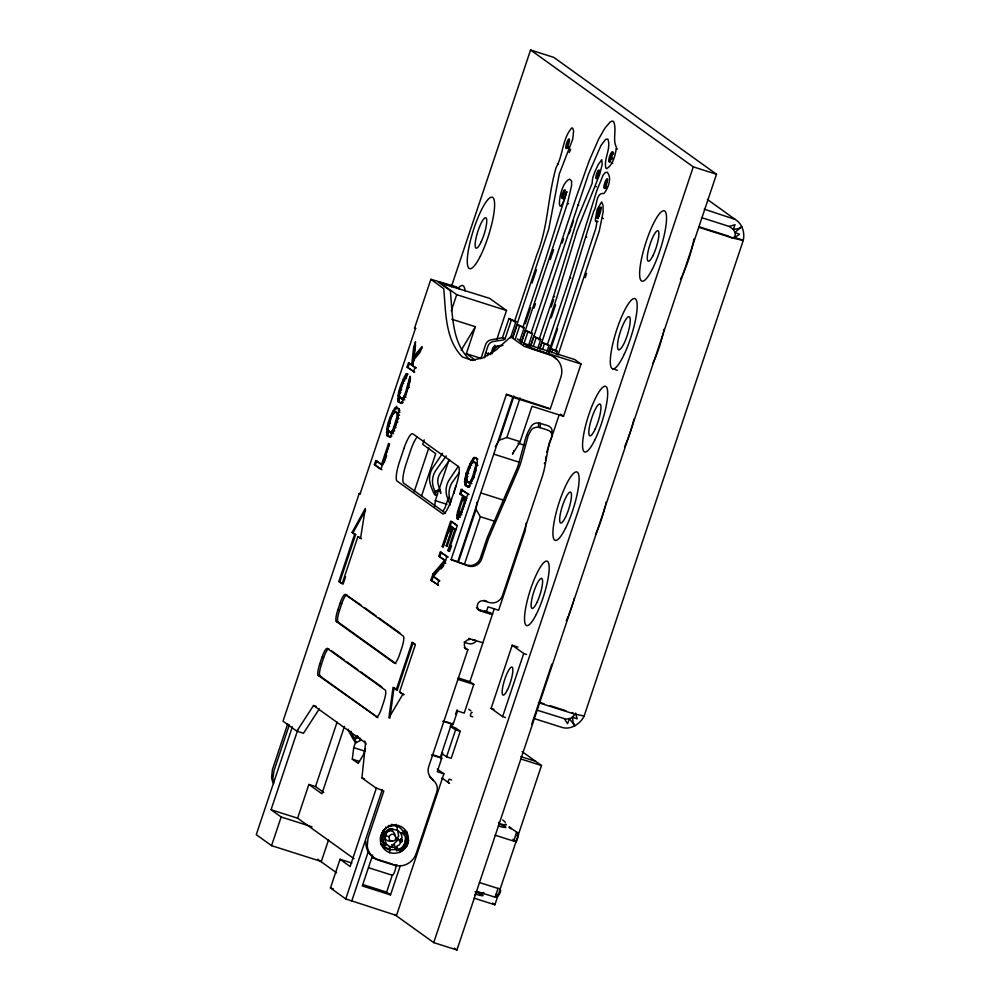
<?xml version="1.0" encoding="UTF-8"?>
<svg xmlns="http://www.w3.org/2000/svg" width="1000" height="1000" viewBox="0 0 1000 1000"><rect width="100%" height="100%" fill="white"/><g stroke="black" fill="none" stroke-linecap="round" stroke-linejoin="round"><path stroke-width="1.5" d="M365.8 841.087L365.95 845.188A17.825 17.363 -54.3 0 0 377.7 859.45L392.638 864.2M381.812 837.6L385.112 846.15L384.513 843.025L385.825 845.362L386.488 844.2L384.562 839.112L385.688 834.163L388.025 831.438L392.762 829.35L390.375 830.025L392.875 828.662L390.262 829.388L390.012 828.487A11.587 11.287 -54.3 0 0 383.775 834.788L382.7 834.375L381.812 837.6L381.763 840.938L382.925 840.688L382.7 834.375L384.387 831.475L382.962 837.688L380.5 837.463A14.262 13.9 -54.3 0 0 399.562 852.138A14.262 13.9 -54.3 0 0 403.05 827.825A14.262 13.9 -54.3 0 0 380.5 837.463M406.863 840.638L406.912 837.312L405.55 837.425L403.363 831.95L403.65 834.85L402.337 832.525L400.812 833.05L402.113 837.325L399.712 841.85L399.538 840.125L400.688 838.938L400.737 842.475L399.363 844.762L394.7 847.55L395 848.25L397.388 847.575L395.3 849.225L397.9 848.487L398.462 849.613A11.587 11.287 -54.3 0 0 404.7 843.325L405.55 837.425L406.863 840.638L404.275 846.775L404.7 843.325L405.962 843.863L405.513 840.413L408.25 840.825M390.438 432.7L393.088 429.387L397.275 415.838L397.013 413.025L394.15 411.838L391.2 417.562L388.088 428.413L388.363 431.213L390.438 432.7L392.212 432.713L393.1 431.613L397.85 418.45L398.013 413.35L394.938 411.538M410.562 377.912L405.375 395.975L403.5 398.988L401.725 398.975L399.637 397.488L399.375 394.675L403.8 380.425L406.85 373.9L407.837 374.212L405.925 374.1C401.6 382.413 396.962 392.225 398.237 401.7L402.238 403.3L400.312 403.188M468.837 482.75L470.513 481.337L472.575 476.712L473.575 477.025L470.625 482.762L468.837 482.75L466.763 481.25L466.925 476.138L469.613 467.612L472.55 461.887L474.338 461.9L476.413 463.387C476.812 471.512 473.062 480.213 468.35 486.75L465.35 485.475C464.288 475.913 468.413 465.387 473.825 457.562L477.825 459.175L474.75 457.362M472.575 476.712L475.688 465.875L475.425 463.075L473.35 461.575M530.75 345.737L588.462 174.2L600.988 145.438L605.625 139.388L607.863 139.075C611.362 148.425 603.688 158.463 605.812 168.012L606.712 168.675C613.337 164.412 615.312 154.913 616.475 147.475C612.238 139.412 617.075 129.825 613.625 121.575L612.15 121.062L610.138 122.037L604.9 128.175L598.8 138.775L589.3 160.487L575.862 198.175L531.075 333.188M385.863 835.775L386 834.275L385.025 837.175L385.863 835.775L389.1 836.688L389.312 839.45A3.562 3.475 -54.3 0 0 395.737 838.8L399.538 840.125M395.737 838.8L395.525 836.038A3.562 3.475 -54.3 0 0 389.1 836.688M456.987 518.675L458.537 519.4L456.8 517.675L457.488 512.062L462.75 495.8L459.85 493.713L461.25 489.5L468.762 494.487L461.25 489.5M457.987 519L459.513 508.775L458.525 508.45M513.85 841.162L516.388 841.712L518.312 835.95L518.425 834.212L516.4 832.4L513.85 841.162L495.2 835.225M402.062 839.5L401.863 841.975L401.812 839.287L401.85 840.562M511.725 396.025L506.413 394.338L451.112 559.612L468.325 566A10.7 10.425 -54.3 0 0 481.662 559.038L488.438 538.8L518.112 469.875A17.938 3.938 -67.3 0 0 521.5 460.312L528.2 435.662L531.025 430.337A7.138 5.587 1.6 0 1 538.337 427.287L538.775 422.962L547.587 425.575A7.125 5.587 1.6 0 1 551.613 432.863M484.85 610.862C503.35 617.7 483.587 612.463 479.562 610.425A5.35 5.213 -54.3 0 1 482.837 600.65L489.162 602.475A10.7 10.425 -54.3 0 0 502.5 595.525L542 477.475A17.825 3.812 -72.4 0 0 544.6 467.663L549.188 443.137L551.5 437.287A7.125 5.587 1.6 0 0 547.463 430L540.062 427.65L540.487 423.325M464.263 647.4A5.35 5.213 -54.3 0 0 465.288 648.288L467.825 649.8L428.625 766.95A10.7 10.425 -54.3 0 0 430.788 777.425L434.588 781.562A10.7 10.425 -54.3 0 1 436.75 792.038L416.175 853.538A17.825 17.363 -54.3 0 1 393.938 865.125L379 860.375A17.825 17.363 -54.3 0 1 367.25 846.125L368.025 838.213L383.825 791L375.588 787.738L361.925 777.925L365.575 742.9L313.512 705.5L296.837 731.175L283.025 721.162L359.212 493.488L360.637 493.638M422.137 347.875L414.925 356.637L413.925 356.325L415.525 341.788L413.65 347.413L411.662 365.15L412.663 365.475L415.588 344.913M389.025 436.925L390.95 437.025L386.95 435.425C385.887 425.875 390 415.35 395.425 407.525L399.425 409.125L396.35 407.325M390.025 437.238L387.938 435.75C386.887 426.188 391 415.662 396.425 407.837L397.35 407.638M401.3 403.512L399.225 402.013C397.95 392.537 402.6 382.738 406.912 374.425M389.95 436.712C395.375 428.888 399.487 418.375 398.425 408.812M412.775 365.95L415.975 367.863L412.775 365.95L413.45 360.337L420.163 352.088L422.038 346.463L413.925 356.325M466.65 498.212L463.587 496.4L466.65 498.212L461.35 513.562L459.95 515.175L458.95 514.862L458.55 511.962L463.75 496.125L459.85 493.713M468.35 486.75L469.35 487.075L466.35 485.788C465.288 476.225 469.4 465.7 474.825 457.887L475.75 457.675M475.288 471.688L477.375 461.863L476.838 458.85M365.475 748.763L363.5 754.65L358.162 763.375L352.3 759.163L353.738 747.638L355.712 741.75M434.625 506.388L435.337 500.637L437.8 493.275M538.775 422.962A7.138 5.587 1.6 0 0 531.45 426.012L529.95 428.45A10.762 2.362 -67.3 0 0 525.325 439.288L518.837 463.2A10.762 2.362 -67.3 0 1 516.812 468.938L487.137 537.875L480.363 558.112A10.7 10.425 -54.3 0 1 467.025 565.062L458.4 562.188L476.087 509.387L476.987 502.188M526.1 523.3L525.15 530.975L498.625 610.237L488.013 606.862L486.312 611.925L478.263 609.5A5.35 5.213 -54.3 0 1 476.475 607.475M546.15 456.213L545.812 458.837A3.562 0.762 -72.4 0 1 545.475 460.475M475.725 640.275L475.538 641.737A7.125 6.95 -54.3 0 1 468.387 643.538L464.05 642.15M389.888 718.138L394.038 687.638L397.3 689.975L413.088 642.763L412.1 642.45L396.3 689.663L397.3 689.975M558.013 355.062L599.25 231.038L603.162 211.812L602.975 205.25L601.65 201.938L597.2 209.3L595.388 219.112A9.35 2 -72.4 0 0 596.912 221.188L598 221.537M401.725 398.975L403.4 397.562L405.45 392.938L410.037 376.188L410.1 380.588L408.4 387.212L404.975 396.95L401.238 402.987M384.725 837.4L385.425 835.275L384.725 837.4L384.938 836.325M538.375 702.638L573.638 713.812L584.125 716.05L743.25 240.463C745 232.913 742.387 223.562 735.125 219.387L707.35 199.438M521.087 343.15L567.425 203.487L571.613 185.425L571.587 181.025L569.675 179.137C557.263 183.912 555.975 228.512 566.85 191.588L566.462 192.8M538.938 339.95L553.475 296.475L577.438 218.637L592.087 183.45L592.7 177.887L594.825 171.9L598.188 164.613L601.788 159.675L602.15 164.55L599.688 174.412L577.013 230.912L556.45 298.612L539.975 347.887M547.6 343.938L569.775 277.663L596.85 190.487L603.188 174.975L605.3 172.525L607.25 172.237C612.25 177.9 608.212 188.25 603.975 193.525C595.625 192.138 597.25 206.363 593.713 211.15C578.862 258.137 565.312 305.538 548.575 351.938M565.913 194.513L545.35 260.125L522.688 327.863M562.175 243.038L563.575 238.787M569.25 233.612L570.712 229.213M359.212 493.488L360 494.162L415.3 328.9L414.513 328.212L430.875 279.312L454.275 286.275A17.825 17.363 -54.3 0 1 458.375 288.212M287.725 723.8L272.425 769.55L271.588 777.4A17.825 17.363 -54.3 0 0 273.575 783.6M388.525 443.537L389.363 444.137L380.9 469.425L374.387 464.75L375.8 460.538L382.475 464.938L389.525 443.85L388.525 443.537L381.475 464.613L382.475 464.938M407.062 367.088L414.575 372.075L407.062 367.088L408.475 362.863L412.663 365.475M381.887 469.75L375.387 465.075L376.788 460.85M408.062 367.4L409.475 363.188M289.337 724.875L274.012 770.688L272.887 778.337A17.825 17.363 -54.3 0 0 273.8 782.15M386.887 435.775L388.363 431.35M395.775 409.212L396.763 406.262M398.237 401.838L399.725 397.413M406.138 378.225L407.625 373.8M338.862 581.475L354.663 534.25L352.062 532.388L365.312 508.438L360.513 538.462L357.912 536.587L342.113 583.812L338.862 581.475L342.025 583.35M339.862 581.788L355.662 534.575L352.062 532.388M292.35 726.8L256.262 834.663L271.55 845.65L321.325 861.488L328.525 839.987M413.575 371.763L414.988 367.537M343.113 584.125L345.575 576.75M384.237 462.713L386.587 455.688M319.738 663.95L322 657.212A10.7 2.288 -72.4 0 1 327.337 648.5L328.988 649.025A10.7 2.288 -72.4 0 0 323.65 657.738L321.4 664.488A10.7 2.288 -72.4 0 0 319.962 676L377.887 717.613L318.3 675.475A10.7 2.288 -72.4 0 1 319.738 663.95L321.4 664.488M345.387 594.525L403.312 636.138A10.7 2.288 -72.4 0 1 401.875 647.65L399.625 654.4A10.7 2.288 -72.4 0 1 394.288 663.112L336.362 621.512A10.7 2.288 -72.4 0 1 337.8 609.987L340.05 603.25A10.7 2.288 -72.4 0 1 345.387 594.525L360.9 605M312.05 826.812L281.15 816.988L271.062 809.737L297.762 729.938M395.938 663.637L338.025 622.038A10.7 2.288 -72.4 0 1 339.45 610.513L341.712 603.775A10.7 2.288 -72.4 0 1 347.05 595.062M451.312 286.875L530.575 50L553.8 57.387L716.5 174.25L456.938 950L433.713 942.613L394.613 914.525M271.55 845.65L281.15 816.988M451.287 310.9L456.712 294.662L440.775 283.212L489.575 298.337L506.488 310.5L496.825 339.412M354.062 858.737L297.6 818.188L308.888 784.45L315.525 786.562L323.812 792.513M424.175 439.888L422.7 444.325L435.712 453.675L421.5 496.15M315.525 786.562L337.113 722.038M414.137 491.838L428.837 447.9M475.2 360.062L466.337 353.7L475.363 326.725L451.763 319.212M344.475 726.35L321.9 793.8L308.888 784.45M480.913 358.688L485.613 344.637A7.125 6.95 -54.3 0 1 491.4 339.762L502.425 337.738L509.038 318.5L515.962 321.613L510.538 337.85M439.275 488.862L449.113 459.462M484.65 357.75A5.35 1.15 -72.4 0 1 485.637 353.025L487.887 346.275A7.125 6.95 -54.3 0 1 493.675 341.388L503.663 339.913L505.112 338.688L511.325 320.138L509.038 318.5M491.062 353.25L492.863 347.863L494.312 346.637L502.875 345.363M491.987 353.862L494.888 345.188M448.537 497.35L445.1 507.65L442.812 511.375M514.388 321.9L537.05 254.163C548.325 226.388 547.762 196.012 556.1 167.587C563.175 155.35 562.312 138.55 571.775 127.938L572.663 128.1L573.612 130.887L572.712 139.262L559.3 173.925L548.75 229.088L512.725 337.15M430.925 580.138L438.425 585.138L430.925 580.138L433.038 573.825L444.6 560.325L438.925 556.25L440.325 552.038L447.837 557.025L440.325 552.038M450.1 525.938L452.312 527.525L446.2 545.788L447.025 546.388L453.3 527.837L450.1 525.938L443.038 547.013L442.212 546.413L450.675 521.125L457.188 525.8L448.713 551.087L449.712 551.413L447.887 550.487L454.938 529.412L453.137 528.125L455.938 529.725L454.938 529.412M460.425 494.613L462.238 489.225M431.925 580.462L434.038 574.138L445.588 560.65L438.925 556.25M439.913 556.575L441.325 552.35M460.838 494.038L462.25 489.812M532.038 283L536.475 269.75M449.212 531.875L451.087 526.25M437.25 769.05L443.888 773.812L396.5 915.475L345.75 898.95L330.45 887.962L340.037 859.287L351.838 863.037M515.288 338.925L519.587 326.075L517.312 324.438L512.587 338.175M463.237 500.725L464.575 496.712M399.55 692L403.8 694.65L399.55 692L415.35 644.788L412.1 642.45M458.95 514.862L461.188 511.238L465.662 497.887M437.438 584.812L438.85 580.6L433.3 576.625L444.725 563.038L446.838 556.712M467.762 494.175L460.8 514.45L457.537 519.075M525.25 323.787L530.662 307.587M519.788 340.838L524.225 327.55L517.312 324.438M450.188 550L451.6 545.788M533.987 308.15L535.475 303.738M523.55 344.862L527.85 332.013L525.575 330.375L521.325 342.738M376.388 788.05L350.125 866.538L340.037 859.287M528.55 345.3L532.5 333.488L525.575 330.375M458.4 562.188L457.75 561.725L513.05 396.45L548.862 408.237M345.75 898.95L382.325 789.6M495.225 446.775L499.225 440.238L514 396.075M533.25 346.512L536.112 337.95L533.837 336.312L530.525 345.925M351.7 901.225L368.512 850.987M464.55 563.95L480.35 516.725L476.087 509.387M499.225 440.238L506.875 437.463L520.075 398M551.163 306.962L553.587 299.713M537.8 348.288L540.763 339.425L533.837 336.312M551.237 317.8L555.6 304.75M372.65 855.05L362.312 885.95L390.525 894.912L400.363 865.5M542.475 349.6L544.375 343.888L542.1 342.25L539.738 349.125M547.05 351.262L549.025 345.363L542.1 342.25M550.15 350.812L557.537 328.713M513.175 452.775L512.5 454.162L520.138 441.688L531.987 406.275L563.513 416.3L581.013 364.025L574.825 359.588L525.05 343.75L530.262 347.488L536.213 349.775L581.013 364.025M551.688 352.675L552.65 349.825L550.363 348.188L548.95 352.312M555.413 351.375L595.862 228.15A22.287 4.775 -72.4 0 0 596.912 221.188M556.3 354.25L557.288 351.3L550.363 348.188M390.525 894.912L386.625 892.113L392.262 875.25A5.35 1.15 -72.4 0 0 394.7 871.55A5.35 1.15 -72.4 0 0 395.838 865.487M400.025 852.05L401 849.137M405.863 834.6L406.838 831.7M406.763 846.375L408.738 840.487M443.888 773.812L437.262 771.712L441.775 758.213L440.363 757.2L451.637 723.475L453.05 724.488L457.575 711L464.212 713.112L473.8 684.438L469.9 681.637L458.188 677.913M440.725 758.688L442.7 752.763M451.625 726.112L452.612 723.15M455.588 714.262L457.075 709.825M469.9 681.637L494.237 608.888M546.638 452.287L559.138 414.938M450.575 726.025A10.7 0.725 18.5 0 1 455.85 728.15L460.25 731.312L451.225 758.3L446.575 756.825L455.6 729.837L450.163 726.312M505.475 717.525L502.612 716.612L491.1 708.35L512.212 645.25L517.938 647.075M502.612 716.612L523.725 653.512L512.212 645.25M433.713 942.613L693.275 166.863L530.575 50M531.737 724.25L551.862 664.087M496.1 894.212L498.038 888.438C503.6 887.987 498.975 897.875 494.875 896.75L496.637 896.575L495.487 895.75L496.1 894.212L498.638 894.762M474.15 898.188L494.9 904.788L541.487 765.525L522.087 751.6M571.2 227.75L573.562 220.712M550.237 259.65L553.638 249.662M585.138 277.738L586.575 273.512L585.5 273.175M487.463 355.775L488.475 352.85M544.362 463.562L544.7 462.8M569.237 152.525L570.638 149.375L569.55 149.037M353.05 532.7L365.575 510.087M402.812 694.338L388.9 717.812L393.05 687.325L396.3 689.663M461.188 350.225L475.363 326.725M319.312 708.888L303.475 733.288L296.837 731.175M442.575 453.263L432.987 467.463A19.688 19.238 -72.5 0 0 430.8 485.737L432.713 490.737A5.35 0.663 68.3 0 0 434.913 494.837L435.662 495.375A5.35 0.663 68.3 0 0 435.325 492.612L433.587 487.738A19.688 19.05 -39 0 1 436.225 469.8L446.25 455.9M458.237 466.425L449.513 479.338A19.688 19.238 -72.5 0 0 447.337 497.612L449.237 502.612A5.35 0.663 68.3 0 0 450.275 504.875M449.588 460.125L440.487 472.762A14.325 13.85 -39 0 0 438.562 485.812L440.3 490.688A5.35 0.663 68.3 0 1 440.637 493.45M459.137 472.825L452.762 481.675A19.688 19.05 -39 0 0 450.112 499.613L451.012 502.062M574.837 714.638L571.087 718.138L566.125 719.2L536.725 710.05M440.962 569.012L443.812 565.612M474.637 895.062L475.387 894.2A20.663 1.4 18.5 0 0 475.062 891.737M518.312 835.95L515.788 835.387M510.763 827.725L508.888 827L517.663 832.675M358.325 737.425L354.825 739.375L354.05 737.862L357.55 735.913M348.175 729.163A14.287 13.963 -67.9 0 0 349.475 732.487L352.238 737.513A7.138 0.688 60.5 0 0 355.85 742.788L360.838 740.288M399.1 852.675L402.912 850.387A15.987 15.575 -54.3 0 0 408.225 842.25M434.925 491.425L439.9 489.5M435.325 492.612L440.3 490.688M395.938 411.85L394.15 411.838M474.338 461.9L472.55 461.887M701.488 217.613L729.225 226.438L735.037 224.688L733.25 229.387C737.513 235.012 734.587 240.662 728.037 235.95L698.838 226.663M743.25 240.463L732.8 238.1L699.013 227.362M405.925 374.1L406.85 373.9M502.512 345.275L499.663 345.688A7.125 6.95 -54.3 0 0 493.875 350.575M414.513 328.212L415.925 328.375M380.6 843.25L381.55 845.362A3.562 0.737 -31.7 0 0 381.962 844.463A12.475 12.163 -54.3 0 0 389.562 849.837L395.9 849.513L396.662 850.825L399.825 849.325L400.312 850.013A14.262 13.9 -54.3 0 0 406.425 833.8L405.625 833.95L404.212 830.788A3.562 0.737 -31.7 0 1 402.875 831.025A12.475 12.163 -54.3 0 0 395.275 825.65L388.925 825.975L389.1 825.325M469.9 638.75L468.562 638.513L482.85 642.738M391.925 824.45L397.938 826.363L396.763 826.7L398.738 836.363L396.55 838.037L398.288 838.637L395.737 839.725L397.275 840.725L393.862 843.825L394.712 845.275L391.688 844.625L392.663 847.487L389.525 846.438A7.125 1.35 -87.6 0 0 390.3 849.163L384.3 847.25L381.388 837.925L381.25 835.638L383.162 833.775L381.688 833.363L383.975 832.087L382.7 831.263L386.112 828.175L385.688 827.025M538.337 427.287L540.062 427.65M571.862 712.562L573.112 712.887M612.938 368.862L617.325 370.25M693.275 166.863L716.5 174.25M616.4 148.825L617.487 149.162M611.688 163.1L612.775 163.45M704.3 209.188L735.125 219.387M557.4 163.75L558.475 164.088M595.438 186.375L596.525 186.725M742.975 240.138L734.688 237.5L739.525 234.262L734.75 232.425L741.875 226.8L738.188 228.725L733.25 229.387L729.225 226.438M577.675 204.887L578.75 205.238M567.425 203.487L568.513 203.825M602.375 218.2L603.462 218.55M585.688 236.713L586.763 237.05M569.775 277.663L570.85 278.012M553.475 296.475L554.562 296.825M456.712 294.662L506.488 310.5M511.325 320.138L515.962 321.613M519.587 326.075L524.225 327.55M527.85 332.013L532.5 333.488M536.112 337.95L540.763 339.425M544.375 343.888L549.025 345.363M552.65 349.825L557.288 351.3M485.637 353.025L490.613 354.6M466.337 353.7L480.85 358.325M413.65 347.413L414.65 347.725M413.45 360.337L414.438 360.65M404.425 376.512L405.425 376.838M405.438 378.113L406.438 378.425M404.787 378.512L405.788 378.837M408.625 380.4L409.613 380.712M403.212 379.125L404.2 379.45M408.8 381.4L409.8 381.712M403.8 380.425L404.8 380.737M408.375 383.713L409.363 384.025M401.9 382.537L402.887 382.863M402.725 383.137L403.725 383.45M407.575 386.625L408.562 386.938M408.4 387.212L409.4 387.537M399.775 388.862L400.775 389.188M400.613 389.462L401.6 389.775M405.45 392.938L406.45 393.263M399.812 392.375L400.8 392.688M398.738 392.475L399.738 392.8M404.375 395.65L405.375 395.975M404.975 396.95L405.962 397.275M398.075 395.487L399.075 395.8M403.4 397.562L404.387 397.875M399.325 396.388L402.713 399.288M399.637 397.488L400.637 397.8M402.512 398.675L403.5 398.988M403.75 399.562L404.75 399.888M397.688 398.7L398.688 399.012M397.775 400.5L398.775 400.812M402.262 401.975L403.25 402.3M398.237 401.7L399.225 402.013M506.875 437.463L520.138 441.688M517.975 443.175L525.138 445.45M395.425 407.525L396.425 407.837M394.4 408.537L395.4 408.85M398.888 410.012L399.875 410.325M398.975 411.812L399.963 412.137M392.9 410.95L393.9 411.262M397.013 413.025L398.013 413.35M393.263 412.95L394.263 413.263M397.337 414.125L398.338 414.45M398.587 415.025L399.575 415.337M391.688 413.562L392.688 413.875M397.275 415.838L398.275 416.15M397.925 418.038L398.913 418.35M396.85 418.137L397.85 418.45M390.375 416.975L391.375 417.287M396.05 421.05L397.05 421.362M396.887 421.65L397.875 421.962M494.15 454.25L519.038 462.163M388.488 422.587L389.487 422.912M389.325 423.188L390.325 423.512M394.175 426.675L395.163 426.987M395 427.262L396 427.587M388.525 426.1L389.513 426.413M387.45 426.2L388.45 426.525M393.088 429.387L394.087 429.7M393.688 430.688L394.688 431M386.788 429.212L387.788 429.538M392.113 431.287L393.1 431.613M473.825 457.562L474.825 457.887M388.363 431.213L391.425 433.025M391.225 432.4L392.212 432.713M472.8 458.575L473.8 458.888M392.475 433.288L393.462 433.612M386.4 432.425L387.4 432.738M471.312 460.988L472.3 461.3M386.488 434.225L387.488 434.55M390.975 435.7L391.975 436.025M475.425 463.075L476.413 463.387M386.95 435.425L387.938 435.75M471.675 462.987L472.663 463.312M475.737 464.175L476.737 464.487M476.987 465.062L477.987 465.387M470.087 463.6L471.087 463.913M475.688 465.875L476.675 466.188M470.688 464.9L471.688 465.213M475.262 468.188L476.25 468.5M468.775 467.013L469.775 467.325M469.613 467.612L470.6 467.925M474.45 471.087L475.45 471.413M466.9 472.638L467.887 472.95M467.725 473.237L468.725 473.55M473.4 477.312L474.4 477.625M466.925 476.138L467.925 476.463M465.863 476.25L466.85 476.562M471.5 479.425L472.488 479.738M465.2 479.263L466.188 479.575M466.438 480.15L467.438 480.475M470.513 481.337L471.512 481.65M466.763 481.25L469.837 483.062M469.625 482.438L470.625 482.762M470.875 483.338L471.875 483.65M464.812 482.463L465.8 482.788M464.888 484.275L465.887 484.588M469.375 485.75L470.375 486.062M465.35 485.475L466.35 485.788M467.425 486.962L468.425 487.275M481.163 493.038L504.588 500.487M374.387 464.75L375.387 465.075M462.75 495.8L463.75 496.125M435.337 500.637L446.95 504.325M480.35 516.725L494.8 521.325M461.188 511.238L462.188 511.562M458.55 511.962L459.55 512.275M457.488 512.062L458.475 512.388M460.35 513.25L461.35 513.562M458.35 513.562L459.95 515.175M460.8 514.45L461.8 514.763M459.6 514.462L460.6 514.775M458.537 514.562L459.525 514.875M456.962 515.175L457.95 515.487M459.45 516.962L460.45 517.275M456.8 517.675L457.8 518M452.312 527.525L453.3 527.837M446.2 545.788L447.188 546.112M442.212 546.413L443.2 546.737L451.675 521.438L457.088 525.337M451.112 559.612L457.75 561.725M354.663 534.25L355.662 534.575M444.725 563.038L445.712 563.35M357.912 536.587L361.512 538.775M433.038 573.825L434.038 574.138M438.85 580.6L439.837 580.925L434.3 576.938M484.125 600.35L486.613 601.15M523.725 653.512L526.587 654.425M472.388 639.538L474.888 640.325M340.05 603.25L341.712 603.775M337.8 609.987L339.45 610.513M336.362 621.512L338.025 622.038M539.663 702.387L544.038 703.787M549.888 705.638L565.95 710.75M457.9 679.388L473.8 684.438M533.9 718.475L561.638 727.3C570.8 730.525 580.962 723.213 584.125 716.05M491.1 708.35L493.963 709.262M322 657.212L323.65 657.738M318.3 675.475L319.962 676M445.688 721.575L450.15 723M442.788 721.225L453.05 724.488M455.6 729.837L460.25 731.312M520.825 756.625L535.638 761.338M520.737 758.938L541.487 765.525M313.512 705.5L316.163 706.338M432.912 754.837L440.363 757.2M431.5 754.95L441.775 758.213M353.738 747.638L365.35 751.338M352.3 759.163L359.562 761.475M361.925 777.925L364.575 778.775M271.062 809.737L297.6 818.188M479.387 882.513L498.038 888.438M371.9 857.575L374.862 858.525M477.2 891.488L494.412 896.963M368.512 867.7L392.262 875.25M362.863 884.562L386.625 892.113M330.45 887.962L333.375 888.888M472.7 716.912L470.412 716.038L470.688 713.825A2.05 2 -54.3 0 1 472.2 712.45M451.587 780L449.3 779.125L448.275 780.8A2.05 2 -54.3 0 0 449.538 783.35M473.038 360.475L469.05 359.075C451.438 341.35 452.625 313.9 450.337 290.75L437.65 281.637L455.575 287.2A17.825 17.363 -54.3 0 1 459.675 289.15M502.425 337.738L505.112 338.688M441.838 753.587L446.575 756.825M465.288 648.288L467.825 649.8M502.738 819.95L505.325 822.275M517.375 338.9L530.45 348.2L548.638 354.05A17.825 17.363 -54.3 0 1 556.175 358.95M560.588 414.2L563.513 416.3M506.413 394.338L514.788 397.9L550.175 409.175L560.887 377.125A17.825 17.363 -54.3 0 0 549.938 354.988L524.125 346.3L510.737 336.788L495.875 350.125L482.875 357.938L471.712 360.213L462.413 356.962C444.8 339.237 445.988 311.788 443.7 288.637L430.875 279.312M408.475 362.863L411.662 365.15M375.8 460.538L381.475 464.613M445.475 513.162L403.713 483.162A17.825 3.812 -72.4 0 1 406.112 463.963L410.625 450.475A17.825 3.812 -72.4 0 1 417.137 437.038M447.887 550.487L448.713 551.087M479.5 610.075L480.8 611.013M478.263 609.5L479.562 610.425M364.675 607.725L376.012 615.862M378.525 617.663L399.938 633.038M413.088 642.763L415.262 644.325M468.725 709.25L470.988 710.875M331.512 650.825L344.1 659.875M346.625 661.688L357.95 669.825M360.475 671.637L381.875 687.013M327.337 648.5L385.25 690.1A10.7 2.288 -72.4 0 1 383.825 701.625L381.562 708.363A10.7 2.288 -72.4 0 1 376.225 717.075M441.9 777.913L448.675 782.788M512.938 839.237L516.388 841.712M492.562 903.1L494.9 904.788M454.412 948.188L456.938 950M317.675 859.262L336.6 872.85M510.062 828.125L510.9 828.775M429.475 776.488L433.288 780.638M564.462 718.875L567.55 723.662L569.487 718.8L574.9 725.85L573.075 722.175L572.55 717.212L577.163 718.888L575.562 713.062M354.05 737.862L352.225 734.463A14.287 13.85 -42.4 0 1 350.975 731.175M389.038 430.425L389.35 431.525M388.212 826.1L388.288 827.375M498.725 822.262L498.787 823.487A20.663 1.4 18.5 0 0 505.3 824.025M606.613 186.812A5 1.075 -72.4 0 1 606.138 187.688M605.025 188.612A5 1.075 -72.4 0 1 605.325 184.475A5 1.075 -72.4 0 1 607.525 179.462M610.625 161.75A5.213 1.113 -72.4 0 1 609.85 159.412A5.213 1.113 -72.4 0 1 612.238 152.925A5.213 1.113 -72.4 0 1 613.425 154.137M612.537 157.825A5.213 1.113 -72.4 0 1 612.075 159.075M568.538 146.975A5.025 1.075 -72.4 0 1 568.062 147.863M566.763 148.45A5.025 1.075 -72.4 0 1 567.413 144A5.025 1.075 -72.4 0 1 569.45 139.588M565.575 192.838A4.387 0.938 -72.4 0 1 565.325 193.9M563.387 198.3A4.387 0.938 -72.4 0 1 563.05 198.575M562.8 198.575A4.387 0.938 -72.4 0 1 563.387 193.837A4.387 0.938 -72.4 0 1 565.575 190.263M596.825 178.55A4.462 0.95 -72.4 0 1 597.587 174.037A4.462 0.95 -72.4 0 1 599.55 170.4M598 218.688A5.925 1.275 -72.4 0 1 598.55 213.038A5.925 1.275 -72.4 0 1 601.4 207.463M606.1 502A35.913 7.7 -72.4 0 1 605.575 504.45M605.288 505.712A35.913 7.7 -72.4 0 1 595.475 534.612M633.975 419.075A34.462 7.388 -72.4 0 1 624.562 446.8M574.275 598.312A33.812 7.25 -72.4 0 1 573.587 600.775M573.225 602.013A33.812 7.25 -72.4 0 1 568.6 615.262M568.15 616.388A33.812 7.25 -72.4 0 1 566.275 620.675M664.112 329.2A36.825 7.887 -72.4 0 1 663.575 331.725M663.275 333.013A36.825 7.887 -72.4 0 1 652.7 363.738M458.612 287.75A36.825 7.887 -72.4 0 1 464.988 290.8M693.95 238.988A36.888 7.9 -72.4 0 1 682.575 274.938M682.062 276.038A36.888 7.9 -72.4 0 1 680.512 279.15M483.225 892.513A21.237 1.45 18.5 0 1 476.525 891.95M499.85 824.237A21.237 1.45 18.5 0 1 498.325 826.012M389.562 849.837A3.562 0.737 -77.8 0 1 389.575 852.85M396.25 824.325A3.562 0.737 -77.8 0 1 395.275 825.65M390.863 825.863A7.125 1.35 -87.6 0 1 391.575 824.45M384.837 834.287A5.35 5.213 -54.3 0 1 395.062 836.087M392.137 840.575A5.35 5.213 -54.3 0 1 384.562 835.65M397.125 864.987A17.825 17.363 -54.3 0 1 394.1 864.587M466.587 649.212A5.35 5.213 -54.3 0 1 469.862 639.438M489.3 613.65A5.35 1.15 -72.4 0 1 490.487 612.663M465.925 473.062A17.825 3.812 -72.4 0 1 464.412 481.962M391.163 829.963A8.912 8.688 -54.3 0 1 400.65 833.312M395.625 846.938A8.912 8.688 -54.3 0 1 386.138 843.575M513.962 450.45A3.562 0.762 -72.4 0 1 513.688 451.337M454.288 493.25A14.325 13.85 -39 0 1 456.375 485.6M366.012 744.362A14.287 13.963 -67.9 0 1 364.712 741.038M439.1 491.887A5.35 0.663 68.3 0 1 438.125 489.95M354.738 739.3A7.138 0.688 60.5 0 1 356.075 742.825M360.138 738.112A7.138 0.688 60.5 0 1 360.613 740.25A10.688 1.025 60.5 0 1 360.012 739.7M358.612 737.763A7.138 0.688 60.5 0 1 357.738 736.388M403.988 448.363L399.475 461.85A17.825 3.812 -72.4 0 0 397.075 481.05L442.638 513.775A17.825 3.812 -72.4 0 0 451.538 499.25L456.05 485.763A17.825 3.812 -72.4 0 0 458.438 466.562L412.875 433.837A17.825 3.812 -72.4 0 0 403.988 448.363M567.587 146.675A5.025 1.075 -72.4 0 0 569.188 138.975A5.025 1.075 -72.4 0 0 566 145.538A5.025 1.075 -72.4 0 0 567.587 146.675M597.463 176.938A4.462 0.95 -72.4 0 0 598.875 170.1A4.462 0.95 -72.4 0 0 596.05 175.925A4.462 0.95 -72.4 0 0 597.463 176.938M563.25 196.688A4.387 0.938 -72.4 0 0 564.637 189.963A4.387 0.938 -72.4 0 0 561.862 195.7A4.387 0.938 -72.4 0 0 563.25 196.688M598.925 216.25A5.925 1.275 -72.4 0 0 600.8 207.175A5.925 1.275 -72.4 0 0 597.05 214.913A5.925 1.275 -72.4 0 0 598.925 216.25M610.638 159.9A5.213 1.113 -72.4 0 0 612.288 151.9A5.213 1.113 -72.4 0 0 608.987 158.713A5.213 1.113 -72.4 0 0 610.638 159.9M605.763 186.325A5 1.075 -72.4 0 0 607.2 178.825A5 1.075 -72.4 0 0 604.05 185.6A5 1.075 -72.4 0 0 605.763 186.325M565.5 528.3A35.913 7.7 -72.4 0 0 577.625 472.425A35.913 7.7 -72.4 0 0 554.913 517.888A35.913 7.7 -72.4 0 0 565.5 528.3M565.562 517.062A16.175 3.462 -72.4 0 0 570.7 492.262A16.175 3.462 -72.4 0 0 560.45 513.387A16.175 3.462 -72.4 0 0 565.562 517.062M594.637 440.375A34.462 7.388 -72.4 0 0 606.275 386.775A34.462 7.388 -72.4 0 0 584.475 430.387A34.462 7.388 -72.4 0 0 594.637 440.375M595.225 428.988A16.65 3.562 -72.4 0 0 600 404.062A16.65 3.562 -72.4 0 0 589.475 426.688A16.65 3.562 -72.4 0 0 595.225 428.988M480.412 256A37.475 8.025 -72.4 0 0 493.062 197.712A37.475 8.025 -72.4 0 0 469.363 245.15A37.475 8.025 -72.4 0 0 480.412 256M481.287 241.588A15.938 3.413 -72.4 0 0 485.812 217.775A15.938 3.413 -72.4 0 0 475.737 239.5A15.938 3.413 -72.4 0 0 481.287 241.588M536.375 614.2A33.812 7.25 -72.4 0 0 547.788 561.6A33.812 7.25 -72.4 0 0 526.4 604.4A33.812 7.25 -72.4 0 0 536.375 614.2M536.85 602.638A15.75 3.375 -72.4 0 0 541.838 578.5A15.75 3.375 -72.4 0 0 531.875 599.062A15.75 3.375 -72.4 0 0 536.85 602.638M618.562 349.65A18.637 3.987 -72.4 0 0 624.788 341.887A17.825 3.812 -72.4 0 0 629.263 316.75A17.825 3.812 -72.4 0 0 618.387 338.825A18.637 3.987 -72.4 0 0 618.562 349.65M624.263 354.225A36.825 7.887 -72.4 0 0 635.138 298.7A36.825 7.887 -72.4 0 0 611.85 348.175A36.825 7.887 -72.4 0 0 624.263 354.225M507.512 689.712A14.7 3.15 -72.4 0 0 512.163 667.188A14.7 3.15 -72.4 0 0 502.863 686.375A14.7 3.15 -72.4 0 0 507.512 689.712M652.562 268.7A36.888 7.9 -72.4 0 0 665.013 211.312A36.888 7.9 -72.4 0 0 641.688 258A36.888 7.9 -72.4 0 0 652.562 268.7M652.75 256.038A15.938 3.413 -72.4 0 0 658.3 231.062A15.938 3.413 -72.4 0 0 648.225 250.9A15.938 3.413 -72.4 0 0 652.75 256.038"/></g></svg>
